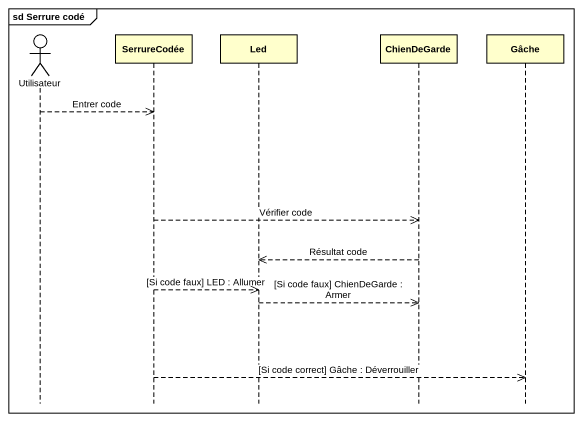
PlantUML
@startuml
mainframe sd Serrure codé
hide footbox
actor Utilisateur
participant SerrureCodée
participant Led
participant ChienDeGarde
participant Gâche

Utilisateur -->> SerrureCodée : Entrer code
SerrureCodée -->> ChienDeGarde : Vérifier code
ChienDeGarde -->> Led : Résultat code
SerrureCodée -->> Led : [Si code faux] LED : Allumer
Led -->> ChienDeGarde : [Si code faux] ChienDeGarde : Armer
SerrureCodée -->> Gâche : [Si code correct] Gâche : Déverrouiller
@enduml
